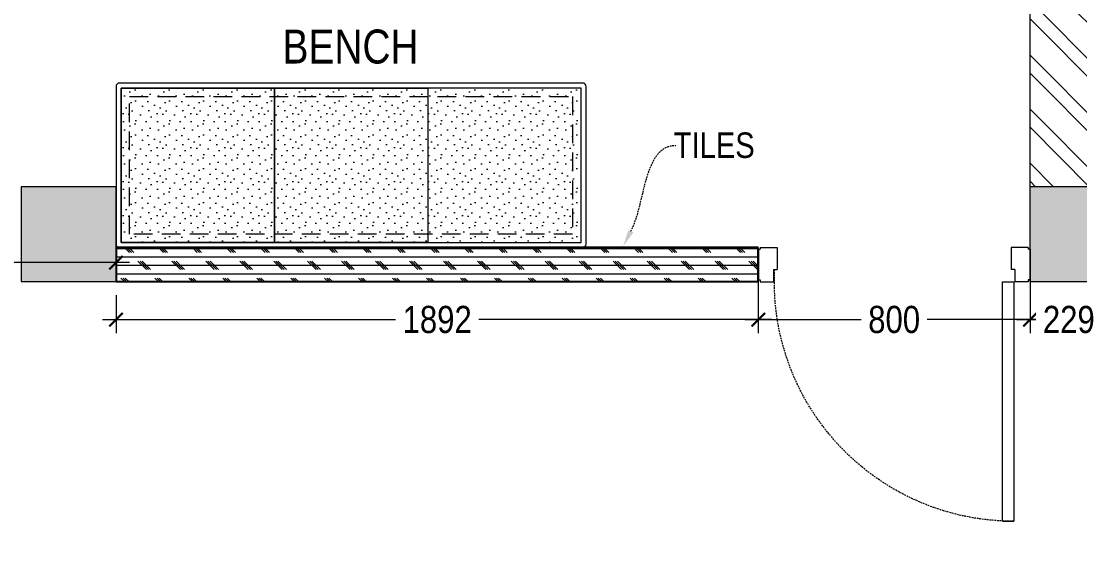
# Model space of a CAD drawing. Extents: x 8885 to 22004, y -1013833 to -999816.
# Drawn here: x 12581 to 15700, y -1004165 to -1002630 of the extents above; entities that cross this region are included whole.
import ezdxf
from ezdxf import colors
from ezdxf.entities.mleader import LeaderData, LeaderLine
from ezdxf.lldxf.tags import DXFTag
from ezdxf.math import Vec2, Vec3

# ---------------------------------------------------------------- set-up
doc = ezdxf.new("R2010")
doc.units = 0
doc.header["$LTSCALE"] = 40
doc.header["$MEASUREMENT"] = 0
doc.header["$PDMODE"] = 3
doc.linetypes.add('HIDDEN2', pattern=[0.1875, 0.125, -0.0625])
for name, color, linetype, lineweight in [('A-WALL-MASY', 1, 'Continuous', 9), ('Column', 243, 'Continuous', 9), ('Column hatch', 8, 'Continuous', 9), ('dimensions', 149, 'Continuous', 5), ('door', 36, 'Continuous', 15), ('Floor-Unit', 1, 'Continuous', 13), ('IM-ANNO-HATCH', 8, 'Continuous', 5), ('LENS_HATCH', 251, 'Continuous', 5), ('LENS_PARTITION', 21, 'Continuous', 25), ('LENS_TEXT', 31, 'HIDDEN2', 5), ('LN-ELEVATION-2', 103, 'Continuous', 20), ('LN-ELEVATION-5', 167, 'Continuous', 5), ('wall hatch', 22, 'Continuous', 9)]:
    doc.layers.add(name, color=color, linetype=linetype, lineweight=lineweight)
doc.styles.get("Standard").update_dxf_attribs({"font": 'ARIALN.TTF'})
tags = doc.linetypes.add('DASHED2', pattern=[0.375, 0.25, -0.125]).pattern_tags.tags
tags[6:7] = [DXFTag(74, 4), DXFTag(75, 0), DXFTag(340, '0'), DXFTag(46, 1.0), DXFTag(50, 0.0), DXFTag(44, 0.0), DXFTag(45, 0.0)]
tags[4:5] = [DXFTag(74, 4), DXFTag(75, 0), DXFTag(340, '0'), DXFTag(46, 1.0), DXFTag(50, 0.0), DXFTag(44, 0.0), DXFTag(45, 0.0)]
doc.dimstyles.new('Working', dxfattribs={"dimscale": 0.8, "dimtxt": 100, "dimasz": 50, "dimexe": 50, "dimexo": 50, "dimgap": 0, "dimtad": 0, "dimdec": 0, "dimzin": 0, "dimdsep": 46, "dimtxsty": 'Standard', "dimblk": 'ARCHTICK', "dimcen": 0, "dimdle": 50, "dimclrd": 250, "dimclre": 8, "dimclrt": 7, "dimadec": 0, "dimazin": 0, "dimtfac": 1, "dimtdec": 0, "dimtofl": 0, "dimtmove": 1, "dimatfit": 3, "dimfxl": 3, "dimtolj": 1, "dimlwd": 5, "dimlwe": 0, "dimarcsym": 0})

# ---------------------------------------------------------------- blocks, each defined once
blk = doc.blocks.new('serzfqe')
at = {"layer": 'Column hatch'}
h = blk.add_hatch(color=256, dxfattribs=at)
h.dxf.hatch_style = 1
h.paths.add_polyline_path([(-8446.2, -3066.7), (-8446.2, -2787.3), (-8725.6, -2787.3), (-8725.6, -3066.7)])
h = blk.add_hatch(color=256, dxfattribs=at)
h.dxf.hatch_style = 1
h.paths.add_polyline_path([(-5753.7, -3066.7), (-5525.1, -3066.7), (-5525.1, -2787.3), (-5753.7, -2787.3)])
at = {"layer": 'wall hatch'}
h = blk.add_hatch(dxfattribs=at)
h.set_pattern_fill('ANSI32', color=256, scale=300, angle=269.87)
h.set_pattern_definition([(314.87, (-22696854.11, 1634113.5), (79.7298001, 79.36881616), []), (314.87, (-22696854.24, 1634060.46), (79.7298001, 79.36881616), [])])
h.paths.add_polyline_path([(215.4, -5810), (215.4, -4483.7), (0, 0), (-2427.5, 20.6), (-5776.3, -44.5), (-11713, 209.8), (-11722.8, -18.6), (-5778.9, -273.2), (-2426.3, -208), (-2096, -210.8), (-2096, -2236), (-5753.7, -2236), (-5753.7, -2787.3), (-5525.1, -2787.3), (-5525.1, -2464.6), (-1867.4, -2464.6), (-1867.4, -2236), (-1867.4, -212.8), (-218, -226.8), (-13.2, -4489.1), (-2146.8, -4489.1), (-2146.8, -4641.5), (-13.2, -4641.5), (-13.2, -5581.4), (-2146.8, -5581.4), (-11494.2, -5581.4), (-11722.8, -5581.4), (-11722.8, -5810), (-11494.2, -5810), (-2146.8, -5810)])
at = {"layer": 'A-WALL-MASY'}
blk.add_line((-5753.7, -3066.7), (-5753.7, -2236), dxfattribs=at)
at = {"layer": 'Column'}
for p, q in [((-8446.2, -2787.3), (-8725.6, -2787.3)), ((-8725.6, -2787.3), (-8725.6, -3066.7)), ((-8446.2, -3066.7), (-8446.2, -2787.3)), ((-5525.1, -2787.3), (-5753.7, -2787.3)), ((-8725.6, -3066.7), (-8446.2, -3066.7)), ((-5753.7, -3066.7), (-5525.1, -3066.7))]:
    blk.add_line(p, q, dxfattribs=at)
blk = doc.blocks.new('*U31')
at = {"layer": 'door'}
for p, q in [((547494.5, 1778577), (547494.5, 1779282.9)), ((547527.9, 1779282.9), (547494.5, 1779282.9)), ((547527.9, 1779282.9), (547527.9, 1778577)), ((547447.3, 1778571.4), (547452.8, 1778571.4)), ((547447.3, 1778481.3), (547447.3, 1778571.4)), ((547452.8, 1778577), (547491.7, 1778577)), ((547452.8, 1778571.4), (547452.8, 1778577)), ((547491.7, 1778540.9), (547491.7, 1778577)), ((547527.9, 1778577), (547494.5, 1778577)), ((548242.1, 1778577), (548203.2, 1778577)), ((548203.2, 1778540.9), (548203.2, 1778577)), ((548242.1, 1778571.4), (548242.1, 1778577)), ((548247.6, 1778571.4), (548242.1, 1778571.4)), ((548247.6, 1778481.3), (548247.6, 1778571.4)), ((547491.7, 1778540.9), (547502.8, 1778540.9)), ((547502.8, 1778475.7), (547502.8, 1778540.9)), ((548192.1, 1778475.7), (548192.1, 1778540.9)), ((548203.2, 1778540.9), (548192.1, 1778540.9)), ((547447.3, 1778481.3), (547452.8, 1778481.3)), ((547452.8, 1778475.7), (547452.8, 1778481.3)), ((547452.8, 1778475.7), (547502.8, 1778475.7)), ((548242.1, 1778475.7), (548192.1, 1778475.7)), ((548242.1, 1778475.7), (548242.1, 1778481.3)), ((548247.6, 1778481.3), (548242.1, 1778481.3))]:
    blk.add_line(p, q, dxfattribs=at)
at = {"layer": 'door', "color": 7, "linetype": 'HIDDEN2', "extrusion": (0, 0, -1)}
blk.add_ellipse((547494.5, 1778577), major_axis=(705.9, 0), ratio=1, start_param=-1.570791, end_param=0.051209, dxfattribs=at)
blk = doc.blocks.new('3 SEATER BENCH')
at = {"layer": 'LENS_HATCH', "lineweight": 0}
h = blk.add_hatch(dxfattribs=at)
h.set_pattern_fill('STIP1', color=177, scale=100, angle=90, pattern_type=2)
h.set_pattern_definition([(90, (-6617001.29, 170538.99), (-100, 6e-15), [0, -100]), (90, (-6616985.29, 170550.99), (-100, 6e-15), [0, -100]), (90, (-6616961.29, 170545.99), (-100, 6e-15), [0, -100]), (90, (-6616938.29, 170580.99), (-100, 6e-15), [0, -100]), (90, (-6616974.29, 170577.99), (-100, 6e-15), [0, -100]), (90, (-6616998.29, 170604.99), (-100, 6e-15), [0, -100]), (90, (-6617005.29, 170569.99), (-100, 6e-15), [0, -100]), (90, (-6616964.29, 170611.99), (-100, 6e-15), [0, -100]), (90, (-6616932.29, 170606.99), (-100, 6e-15), [0, -100]), (90, (-6616917.29, 170532.99), (-100, 6e-15), [0, -100]), (90, (-6616937.29, 170550.99), (-100, 6e-15), [0, -100]), (90, (-6616918.29, 170564.99), (-100, 6e-15), [0, -100]), (90, (-6616982.29, 170625.99), (-100, 6e-15), [0, -100]), (90, (-6616957.29, 170593.99), (-100, 6e-15), [0, -100]), (90, (-6616990.29, 170585.99), (-100, 6e-15), [0, -100]), (90, (-6616981.29, 170602.99), (-100, 6e-15), [0, -100]), (90, (-6616954.29, 170566.99), (-100, 6e-15), [0, -100]), (90, (-6617008.29, 170594.99), (-100, 6e-15), [0, -100]), (90, (-6616949.29, 170625.99), (-100, 6e-15), [0, -100]), (90, (-6616919.29, 170622.99), (-100, 6e-15), [0, -100])])
h.paths.add_polyline_path([(-653.5, -127.6), (-201.9, -127.6), (-201.9, 327.4), (-653.5, 327.4)])
h.paths.add_polyline_path([(249.8, -127.6), (-201.9, -127.6), (-201.9, 327.4), (249.8, 327.4)])
h.paths.add_polyline_path([(701.5, -127.6), (249.8, -127.6), (249.8, 327.4), (701.5, 327.4)])
at = {"layer": 'LN-ELEVATION-2', "ltscale": 0.5}
for points in [[(-653.5, -127.6), (-201.9, -127.6), (-201.9, 327.4), (-653.5, 327.4)], [(249.8, -127.6), (-201.9, -127.6), (-201.9, 327.4), (249.8, 327.4)], [(701.5, -127.6), (249.8, -127.6), (249.8, 327.4), (701.5, 327.4)]]:
    blk.add_lwpolyline(points, close=True, dxfattribs=at)
at = {"layer": 'LN-ELEVATION-5', "ltscale": 0.5}
blk.add_lwpolyline([(-658.5, -142.6), (706.5, -142.6, 0.414214), (716.5, -132.6), (716.5, 332.4, 0.414214), (706.5, 342.4), (-658.5, 342.4, 0.414214), (-668.5, 332.4), (-668.5, -132.6, 0.414214)], format="xyb", close=True, dxfattribs=at)
blk.add_lwpolyline([(-653.5, -127.6), (701.5, -127.6), (701.5, 327.4), (-653.5, 327.4)], close=True, dxfattribs=at)
at = {"layer": 'LN-ELEVATION-5', "linetype": 'HIDDEN2', "ltscale": 11}
blk.add_lwpolyline([(676.5, -102.6), (-628.5, -102.6), (-628.5, 302.4), (676.5, 302.4)], close=True, dxfattribs=at)
blk = doc.blocks.new('_ArchTick')
at = {"const_width": 0.15}
blk.add_lwpolyline([(-0.5, -0.5), (0.5, 0.5)], dxfattribs=at)
blk = doc.blocks.new('*D108')
at = {"layer": 'Defpoints', "color": 0, "ltscale": 50, "transparency": 16777216}
for p in [(11222.2, -1003118.4), (12860.5, -1003118.4), (12860.5, -1003342)]:
    blk.add_point(p, dxfattribs=at)
at = {"layer": 'dimensions', "color": 8, "linetype": 'DASHED2', "lineweight": 0, "ltscale": 50, "transparency": 16777216}
for p, q in [((11222.2, -1003158.4), (11222.2, -1003382)), ((12860.5, -1003158.4), (12860.5, -1003382))]:
    blk.add_line(p, q, dxfattribs=at)
at = {"layer": 'dimensions', "color": 250, "linetype": 'DASHED2', "lineweight": 5, "ltscale": 50, "transparency": 16777216}
for p, q in [((11182.2, -1003342), (11946.4, -1003342)), ((12900.5, -1003342), (12136.3, -1003342))]:
    blk.add_line(p, q, dxfattribs=at)
at = {"layer": 'dimensions', "color": 250, "lineweight": 5, "ltscale": 50, "transparency": 16777216, "xscale": 40, "yscale": 40, "zscale": 40, "rotation": 180}
blk.add_blockref('_ArchTick', (11222.2, -1003342), dxfattribs=at)
at = {"layer": 'dimensions', "color": 250, "lineweight": 5, "ltscale": 50, "transparency": 16777216, "xscale": 40, "yscale": 40, "zscale": 40}
blk.add_blockref('_ArchTick', (12860.5, -1003342), dxfattribs=at)
at = {"layer": 'dimensions', "color": 7, "ltscale": 50, "transparency": 16777216, "insert": (12041.4, -1003342), "char_height": 80, "attachment_point": 5, "bg_fill": 3, "box_fill_scale": 1.25, "bg_fill_color": 9, "bg_fill_true_color": 13158600, "bg_fill_transparency": 0}
blk.add_mtext('\\A1;1638', dxfattribs=at)
blk = doc.blocks.new('*D109')
at = {"layer": 'Defpoints', "color": 0, "ltscale": 50, "transparency": 16777216}
for p in [(14752.6, -1003347.8), (12860.5, -1003397.8), (14752.6, -1003510)]:
    blk.add_point(p, dxfattribs=at)
at = {"layer": 'dimensions', "color": 8, "linetype": 'DASHED2', "lineweight": 0, "ltscale": 50, "transparency": 16777216}
for p, q in [((14752.6, -1003387.8), (14752.6, -1003550)), ((12860.5, -1003437.8), (12860.5, -1003550))]:
    blk.add_line(p, q, dxfattribs=at)
at = {"layer": 'dimensions', "color": 250, "linetype": 'DASHED2', "lineweight": 5, "ltscale": 50, "transparency": 16777216}
for p, q in [((12820.5, -1003510), (13712, -1003510)), ((14792.6, -1003510), (13901.2, -1003510))]:
    blk.add_line(p, q, dxfattribs=at)
at = {"layer": 'dimensions', "color": 250, "lineweight": 5, "ltscale": 50, "transparency": 16777216, "xscale": 40, "yscale": 40, "zscale": 40, "rotation": 180}
blk.add_blockref('_ArchTick', (12860.5, -1003510), dxfattribs=at)
at = {"layer": 'dimensions', "color": 250, "lineweight": 5, "ltscale": 50, "transparency": 16777216, "xscale": 40, "yscale": 40, "zscale": 40}
blk.add_blockref('_ArchTick', (14752.6, -1003510), dxfattribs=at)
at = {"layer": 'dimensions', "color": 7, "ltscale": 50, "transparency": 16777216, "insert": (13806.6, -1003510), "char_height": 80, "attachment_point": 5, "bg_fill": 3, "box_fill_scale": 1.25, "bg_fill_color": 9, "bg_fill_true_color": 13158600, "bg_fill_transparency": 0}
blk.add_mtext('\\A1;1892', dxfattribs=at)
blk = doc.blocks.new('*D110')
at = {"layer": 'Defpoints', "color": 0, "ltscale": 50, "transparency": 16777216}
for p in [(14752.6, -1003347.8), (15553, -1003347.8), (15553, -1003510)]:
    blk.add_point(p, dxfattribs=at)
at = {"layer": 'dimensions', "color": 8, "linetype": 'DASHED2', "lineweight": 0, "ltscale": 50, "transparency": 16777216}
for p, q in [((14752.6, -1003387.8), (14752.6, -1003550)), ((15553, -1003387.8), (15553, -1003550))]:
    blk.add_line(p, q, dxfattribs=at)
at = {"layer": 'dimensions', "color": 250, "linetype": 'DASHED2', "lineweight": 5, "ltscale": 50, "transparency": 16777216}
for p, q in [((14712.6, -1003510), (15080.4, -1003510)), ((15593, -1003510), (15225.2, -1003510))]:
    blk.add_line(p, q, dxfattribs=at)
at = {"layer": 'dimensions', "color": 250, "lineweight": 5, "ltscale": 50, "transparency": 16777216, "xscale": 40, "yscale": 40, "zscale": 40, "rotation": 180}
blk.add_blockref('_ArchTick', (14752.6, -1003510), dxfattribs=at)
at = {"layer": 'dimensions', "color": 250, "lineweight": 5, "ltscale": 50, "transparency": 16777216, "xscale": 40, "yscale": 40, "zscale": 40}
blk.add_blockref('_ArchTick', (15553, -1003510), dxfattribs=at)
at = {"layer": 'dimensions', "color": 7, "ltscale": 50, "transparency": 16777216, "insert": (15152.8, -1003510), "char_height": 80, "attachment_point": 5, "bg_fill": 3, "box_fill_scale": 1.25, "bg_fill_color": 9, "bg_fill_true_color": 13158600, "bg_fill_transparency": 0}
blk.add_mtext('\\A1;800', dxfattribs=at)
blk = doc.blocks.new('*D111')
at = {"layer": 'Defpoints', "color": 0, "ltscale": 50, "transparency": 16777216}
for p in [(15553, -1003347.8), (15781.6, -1003397.8), (15781.6, -1003510)]:
    blk.add_point(p, dxfattribs=at)
at = {"layer": 'dimensions', "color": 8, "linetype": 'DASHED2', "lineweight": 0, "ltscale": 50, "transparency": 16777216}
for p, q in [((15553, -1003387.8), (15553, -1003550)), ((15781.6, -1003437.8), (15781.6, -1003550))]:
    blk.add_line(p, q, dxfattribs=at)
at = {"layer": 'dimensions', "color": 250, "linetype": 'DASHED2', "lineweight": 5, "ltscale": 50, "transparency": 16777216}
for p, q in [((15513, -1003510), (15594.2, -1003510)), ((15821.6, -1003510), (15740.4, -1003510))]:
    blk.add_line(p, q, dxfattribs=at)
at = {"layer": 'dimensions', "color": 250, "lineweight": 5, "ltscale": 50, "transparency": 16777216, "xscale": 40, "yscale": 40, "zscale": 40, "rotation": 180}
blk.add_blockref('_ArchTick', (15553, -1003510), dxfattribs=at)
at = {"layer": 'dimensions', "color": 250, "lineweight": 5, "ltscale": 50, "transparency": 16777216, "xscale": 40, "yscale": 40, "zscale": 40}
blk.add_blockref('_ArchTick', (15781.6, -1003510), dxfattribs=at)
at = {"layer": 'dimensions', "color": 7, "ltscale": 50, "transparency": 16777216, "insert": (15667.3, -1003510), "char_height": 80, "attachment_point": 5, "bg_fill": 3, "box_fill_scale": 1.25, "bg_fill_color": 9, "bg_fill_true_color": 13158600, "bg_fill_transparency": 0}
blk.add_mtext('\\A1;229', dxfattribs=at)

msp = doc.modelspace()

# ---------------------------------------------------------------- hatches: boundary and pattern name
at = {"layer": 'IM-ANNO-HATCH'}
h = msp.add_hatch(dxfattribs=at)
h.set_pattern_fill('CORK', color=256, scale=200, angle=180)
h.set_pattern_definition([(180, (0, 0), (-3e-15, -25), []), (315, (-12.5, 12.5), (50, 50), [35.355339, -35.355339]), (315, (-18.75, 12.5), (50, 50), [35.355339, -35.355339]), (315, (-25, 12.5), (50, 50), [35.355339, -35.355339])])
h.paths.add_polyline_path([(14752.6, -1003297.8), (12860.5, -1003297.8), (12860.5, -1003397.8), (14752.6, -1003397.8)])

# ---------------------------------------------------------------- linework, layer by layer
at = {"layer": 'LENS_PARTITION'}
msp.add_lwpolyline([(14752.6, -1003297.8), (12860.5, -1003297.8), (12860.5, -1003397.8), (14752.6, -1003397.8)], close=True, dxfattribs=at)

# ---------------------------------------------------------------- block references
msp.add_blockref('serzfqe', (21306.7, -1000331.1))
at = {"layer": 'door', "rotation": 180}
msp.add_blockref('*U31', (563000.3, 775178.6), dxfattribs=at)
at = {"layer": 'Floor-Unit', "rotation": 179.9999999999998}
msp.add_blockref('3 SEATER BENCH', (13577, -1002955.4), dxfattribs=at)

# ---------------------------------------------------------------- texts
at = {"layer": 'LENS_TEXT', "linetype": 'Continuous', "ltscale": 3, "insert": (13551.4, -1002705.9), "char_height": 100, "attachment_point": 5}
msp.add_mtext_dynamic_manual_height_columns('\\pxqc;BENCH', width=551.363, gutter_width=1, heights=[0], dxfattribs=at)

# ---------------------------------------------------------------- leaders
at = {"layer": 'LENS_TEXT', "linetype": 'Continuous', "ltscale": 3}
ml = msp.add_multileader_mtext('Standard', dxfattribs=at)
ml.set_content('{\\C256;TILES }', color=1)
ml.set_leader_properties(color=256, linetype='ByLayer', lineweight=-1)
ml.build(insert=Vec2(0, 0))
ml.multileader.update_dxf_attribs({"leader_type": 2, "dogleg_length": 0.36, "arrow_head_size": 50})
ctx = ml.context
ctx.base_point, ctx.char_height, ctx.arrow_head_size, ctx.landing_gap_size, ctx.plane_origin = Vec3(14509.7, -1002996.5), 75, 50, 0.09, Vec3(15476.6, -1002268.6)
ctx.text_align_type = 2
notes = []
notes.append((ctx, [(1, (1, 1, 0), (14509.4, -1002996.5), (1, 0), 0.36, [(1, [(14354.1, -1003293.9)], 0, [])])]))
ctx.mtext.insert, ctx.mtext.width, ctx.mtext.alignment, ctx.mtext.flow_direction = Vec3(14742, -1002958.4), 456.312, 3, 5
for ctx, leaders in notes:
    for number, flags, end, landing, length, lines in leaders:
        leader = LeaderData()
        leader.index, (leader.has_last_leader_line, leader.has_dogleg_vector, leader.attachment_direction) = number, flags
        leader.last_leader_point, leader.dogleg_vector, leader.dogleg_length = Vec3(end), Vec3(landing), length
        for number, points, colour, breaks in lines:
            line = LeaderLine()
            line.index, line.vertices, line.color, line.breaks = number, Vec3.list(points), colors.encode_raw_color(colour), breaks
            leader.lines.append(line)
        ctx.leaders.append(leader)

# ---------------------------------------------------------------- next in the draw order: dimensions: what is measured, and where the dimension line sits
at = {"layer": 'dimensions', "ltscale": 50}
dim = msp.add_linear_dim(base=(12860.5, -1003342), p1=(11222.2, -1003118.4), p2=(12860.5, -1003118.4), dimstyle='Working', override={"dimfxl": 500, "dimfxlon": 1, "dimtfill": 1, "dimarcsym": 1}, dxfattribs=at)
dim.commit()
dim.dimension.update_dxf_attribs({"geometry": '*D108', "text_midpoint": (12041.4, -1003342)})

# ---------------------------------------------------------------- next in the draw order: dimensions: what is measured, and where the dimension line sits
dim = msp.add_linear_dim(base=(14752.6, -1003510), p1=(12860.5, -1003397.8), p2=(14752.6, -1003347.8), dimstyle='Working', override={"dimfxl": 500, "dimfxlon": 1, "dimtfill": 1, "dimarcsym": 1}, dxfattribs=at)
dim.commit()
dim.dimension.update_dxf_attribs({"geometry": '*D109', "text_midpoint": (13806.6, -1003510)})

# ---------------------------------------------------------------- next in the draw order: dimensions: what is measured, and where the dimension line sits
dim = msp.add_linear_dim(base=(15553, -1003510), p1=(14752.6, -1003347.8), p2=(15553, -1003347.8), dimstyle='Working', override={"dimfxl": 500, "dimfxlon": 1, "dimtfill": 1, "dimarcsym": 1}, dxfattribs=at)
dim.commit()
dim.dimension.update_dxf_attribs({"geometry": '*D110', "text_midpoint": (15152.8, -1003510)})

# ---------------------------------------------------------------- next in the draw order: dimensions: what is measured, and where the dimension line sits
dim = msp.add_linear_dim(base=(15781.6, -1003510), p1=(15553, -1003347.8), p2=(15781.6, -1003397.8), dimstyle='Working', override={"dimfxl": 500, "dimfxlon": 1, "dimtfill": 1, "dimarcsym": 1}, dxfattribs=at)
dim.commit()
dim.dimension.update_dxf_attribs({"geometry": '*D111', "text_midpoint": (15667.3, -1003510)})

doc.saveas('drawing.dxf')
